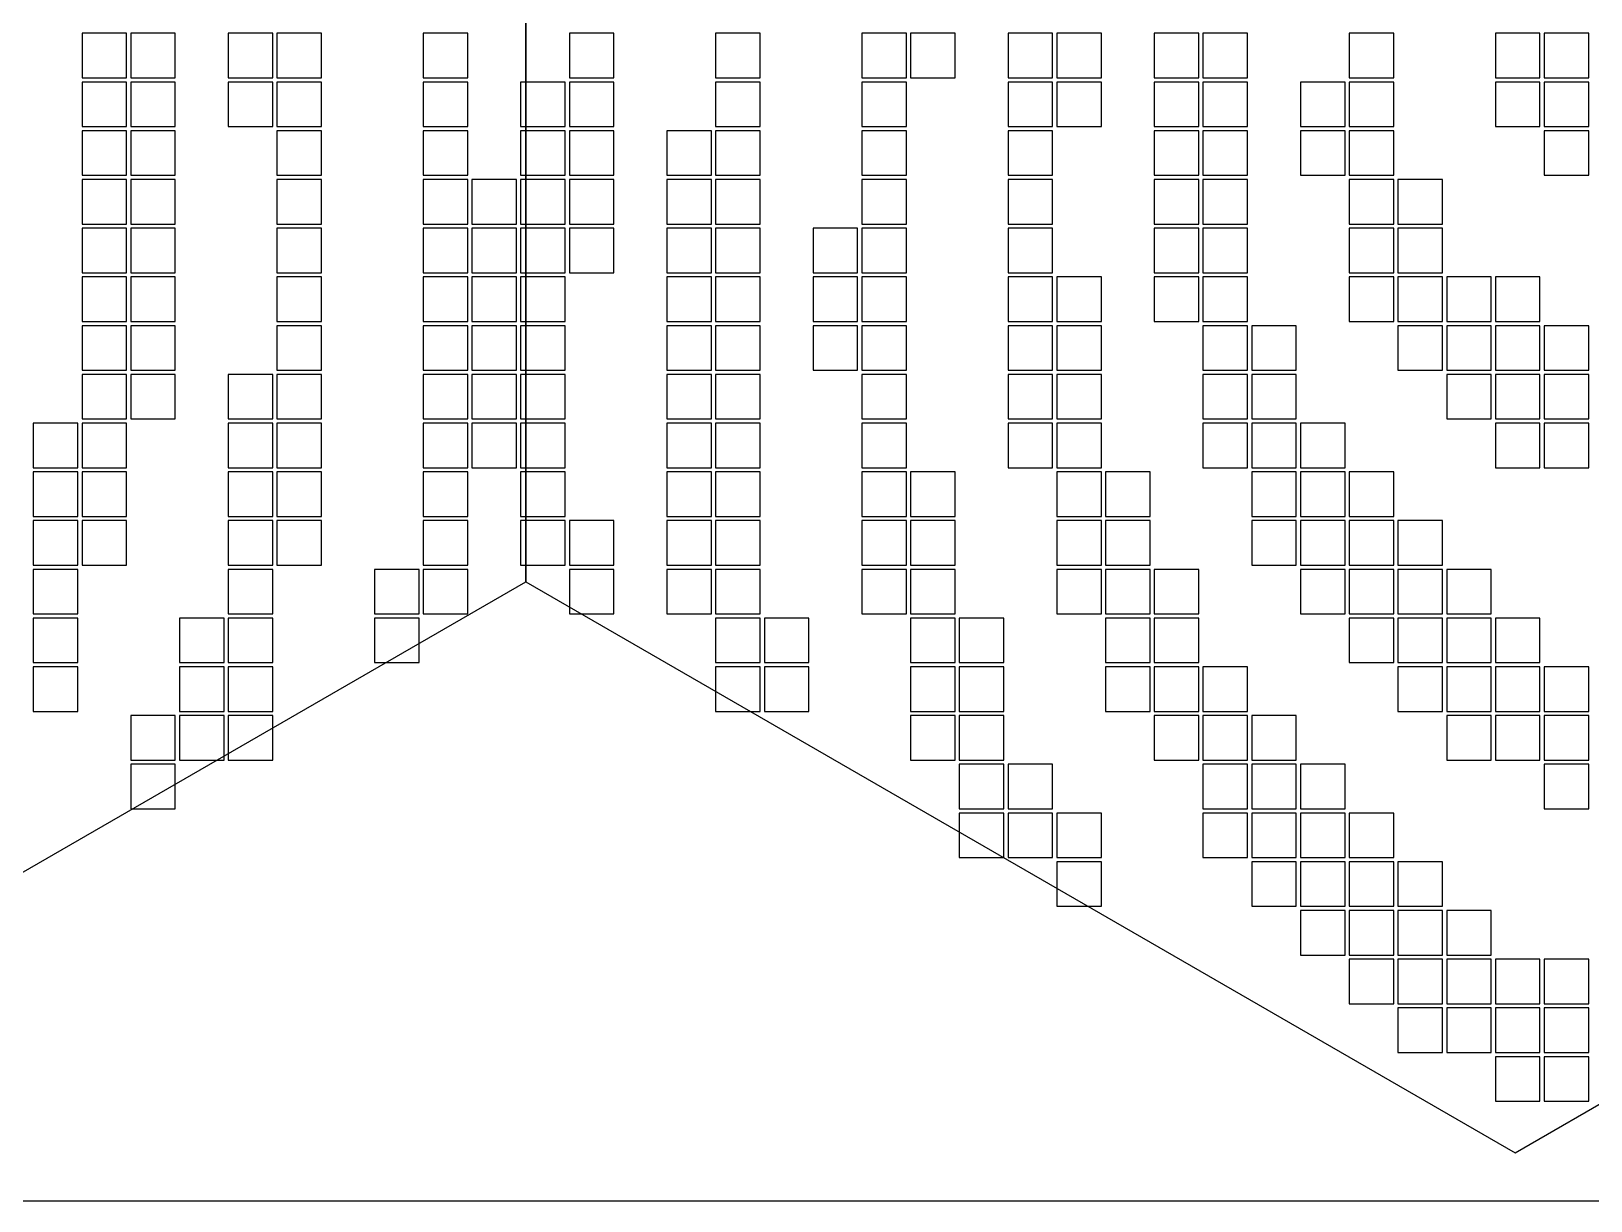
# Model space of a CAD drawing. Extents: x -326 to 326, y -269 to 269.
# Drawn here: x 0 to 204.8, y -268.8 to -115.2 of the extents above; entities that cross this region are included whole.
import ezdxf

# ---------------------------------------------------------------- set-up
doc = ezdxf.new("R2010")
doc.units = 0

msp = doc.modelspace()

# ---------------------------------------------------------------- linework, layer by layer
at = {"layer": 'BOARD'}
msp.add_line((-326.4, -268.8), (326.4, -268.8), dxfattribs=at)
at = {"layer": 'PATCHES'}
for p, q in [((12.525, -115.475), (6.675, -115.475)), ((6.675, -115.475), (6.675, -121.325)), ((12.525, -121.325), (12.525, -115.475)), ((18.925, -115.475), (13.075, -115.475)), ((13.075, -115.475), (13.075, -121.325)), ((18.925, -121.325), (18.925, -115.475)), ((31.725, -115.475), (25.875, -115.475)), ((25.875, -115.475), (25.875, -121.325)), ((31.725, -121.325), (31.725, -115.475)), ((38.125, -115.475), (32.275, -115.475)), ((32.275, -115.475), (32.275, -121.325)), ((38.125, -121.325), (38.125, -115.475)), ((57.325, -115.475), (51.475, -115.475)), ((51.475, -115.475), (51.475, -121.325)), ((57.325, -121.325), (57.325, -115.475)), ((76.525, -115.475), (70.675, -115.475)), ((70.675, -115.475), (70.675, -121.325)), ((76.525, -121.325), (76.525, -115.475)), ((95.725, -115.475), (89.875, -115.475)), ((89.875, -115.475), (89.875, -121.325)), ((95.725, -121.325), (95.725, -115.475)), ((114.925, -115.475), (109.075, -115.475)), ((109.075, -115.475), (109.075, -121.325)), ((114.925, -121.325), (114.925, -115.475)), ((121.325, -115.475), (115.475, -115.475)), ((115.475, -115.475), (115.475, -121.325)), ((121.325, -121.325), (121.325, -115.475)), ((134.125, -115.475), (128.275, -115.475)), ((128.275, -115.475), (128.275, -121.325)), ((134.125, -121.325), (134.125, -115.475)), ((140.525, -115.475), (134.675, -115.475)), ((134.675, -115.475), (134.675, -121.325)), ((140.525, -121.325), (140.525, -115.475)), ((153.325, -115.475), (147.475, -115.475)), ((147.475, -115.475), (147.475, -121.325)), ((153.325, -121.325), (153.325, -115.475)), ((159.725, -115.475), (153.875, -115.475)), ((153.875, -115.475), (153.875, -121.325)), ((159.725, -121.325), (159.725, -115.475)), ((178.925, -115.475), (173.075, -115.475)), ((173.075, -115.475), (173.075, -121.325)), ((178.925, -121.325), (178.925, -115.475)), ((198.125, -115.475), (192.275, -115.475)), ((192.275, -115.475), (192.275, -121.325)), ((198.125, -121.325), (198.125, -115.475)), ((204.525, -115.475), (198.675, -115.475)), ((198.675, -115.475), (198.675, -121.325)), ((204.525, -121.325), (204.525, -115.475)), ((6.675, -121.325), (12.525, -121.325)), ((12.525, -121.875), (6.675, -121.875)), ((6.675, -121.875), (6.675, -127.725)), ((12.525, -127.725), (12.525, -121.875)), ((13.075, -121.325), (18.925, -121.325)), ((18.925, -121.875), (13.075, -121.875)), ((13.075, -121.875), (13.075, -127.725)), ((18.925, -127.725), (18.925, -121.875)), ((25.875, -121.325), (31.725, -121.325)), ((31.725, -121.875), (25.875, -121.875)), ((25.875, -121.875), (25.875, -127.725)), ((31.725, -127.725), (31.725, -121.875)), ((32.275, -121.325), (38.125, -121.325)), ((38.125, -121.875), (32.275, -121.875)), ((32.275, -121.875), (32.275, -127.725)), ((38.125, -127.725), (38.125, -121.875)), ((51.475, -121.325), (57.325, -121.325)), ((57.325, -121.875), (51.475, -121.875)), ((51.475, -121.875), (51.475, -127.725)), ((57.325, -127.725), (57.325, -121.875)), ((70.125, -121.875), (64.275, -121.875)), ((64.275, -121.875), (64.275, -127.725)), ((70.125, -127.725), (70.125, -121.875)), ((70.675, -121.325), (76.525, -121.325)), ((76.525, -121.875), (70.675, -121.875)), ((70.675, -121.875), (70.675, -127.725)), ((76.525, -127.725), (76.525, -121.875)), ((89.875, -121.325), (95.725, -121.325)), ((95.725, -121.875), (89.875, -121.875)), ((89.875, -121.875), (89.875, -127.725)), ((95.725, -127.725), (95.725, -121.875)), ((109.075, -121.325), (114.925, -121.325)), ((114.925, -121.875), (109.075, -121.875)), ((109.075, -121.875), (109.075, -127.725)), ((114.925, -127.725), (114.925, -121.875)), ((115.475, -121.325), (121.325, -121.325)), ((128.275, -121.325), (134.125, -121.325)), ((134.125, -121.875), (128.275, -121.875)), ((128.275, -121.875), (128.275, -127.725)), ((134.125, -127.725), (134.125, -121.875)), ((134.675, -121.325), (140.525, -121.325)), ((140.525, -121.875), (134.675, -121.875)), ((134.675, -121.875), (134.675, -127.725)), ((140.525, -127.725), (140.525, -121.875)), ((147.475, -121.325), (153.325, -121.325)), ((153.325, -121.875), (147.475, -121.875)), ((147.475, -121.875), (147.475, -127.725)), ((153.325, -127.725), (153.325, -121.875)), ((153.875, -121.325), (159.725, -121.325)), ((159.725, -121.875), (153.875, -121.875)), ((153.875, -121.875), (153.875, -127.725)), ((159.725, -127.725), (159.725, -121.875)), ((172.525, -121.875), (166.675, -121.875)), ((166.675, -121.875), (166.675, -127.725)), ((172.525, -127.725), (172.525, -121.875)), ((173.075, -121.325), (178.925, -121.325)), ((178.925, -121.875), (173.075, -121.875)), ((173.075, -121.875), (173.075, -127.725)), ((178.925, -127.725), (178.925, -121.875)), ((192.275, -121.325), (198.125, -121.325)), ((198.125, -121.875), (192.275, -121.875)), ((192.275, -121.875), (192.275, -127.725)), ((198.125, -127.725), (198.125, -121.875)), ((198.675, -121.325), (204.525, -121.325)), ((204.525, -121.875), (198.675, -121.875)), ((198.675, -121.875), (198.675, -127.725)), ((204.525, -127.725), (204.525, -121.875)), ((6.675, -127.725), (12.525, -127.725)), ((12.525, -128.275), (6.675, -128.275)), ((6.675, -128.275), (6.675, -134.125)), ((12.525, -134.125), (12.525, -128.275)), ((13.075, -127.725), (18.925, -127.725)), ((18.925, -128.275), (13.075, -128.275)), ((13.075, -128.275), (13.075, -134.125)), ((18.925, -134.125), (18.925, -128.275)), ((25.875, -127.725), (31.725, -127.725)), ((32.275, -127.725), (38.125, -127.725)), ((38.125, -128.275), (32.275, -128.275)), ((32.275, -128.275), (32.275, -134.125)), ((38.125, -134.125), (38.125, -128.275)), ((51.475, -127.725), (57.325, -127.725)), ((57.325, -128.275), (51.475, -128.275)), ((51.475, -128.275), (51.475, -134.125)), ((57.325, -134.125), (57.325, -128.275)), ((64.275, -127.725), (70.125, -127.725)), ((70.125, -128.275), (64.275, -128.275)), ((64.275, -128.275), (64.275, -134.125)), ((70.125, -134.125), (70.125, -128.275)), ((70.675, -127.725), (76.525, -127.725)), ((76.525, -128.275), (70.675, -128.275)), ((70.675, -128.275), (70.675, -134.125)), ((76.525, -134.125), (76.525, -128.275)), ((89.325, -128.275), (83.475, -128.275)), ((83.475, -128.275), (83.475, -134.125)), ((89.325, -134.125), (89.325, -128.275)), ((89.875, -127.725), (95.725, -127.725)), ((95.725, -128.275), (89.875, -128.275)), ((89.875, -128.275), (89.875, -134.125)), ((95.725, -134.125), (95.725, -128.275)), ((109.075, -127.725), (114.925, -127.725)), ((114.925, -128.275), (109.075, -128.275)), ((109.075, -128.275), (109.075, -134.125)), ((114.925, -134.125), (114.925, -128.275)), ((128.275, -127.725), (134.125, -127.725)), ((134.125, -128.275), (128.275, -128.275)), ((128.275, -128.275), (128.275, -134.125)), ((134.125, -134.125), (134.125, -128.275)), ((134.675, -127.725), (140.525, -127.725)), ((147.475, -127.725), (153.325, -127.725)), ((153.325, -128.275), (147.475, -128.275)), ((147.475, -128.275), (147.475, -134.125)), ((153.325, -134.125), (153.325, -128.275)), ((153.875, -127.725), (159.725, -127.725)), ((159.725, -128.275), (153.875, -128.275)), ((153.875, -128.275), (153.875, -134.125)), ((159.725, -134.125), (159.725, -128.275)), ((166.675, -127.725), (172.525, -127.725)), ((172.525, -128.275), (166.675, -128.275)), ((166.675, -128.275), (166.675, -134.125)), ((172.525, -134.125), (172.525, -128.275)), ((173.075, -127.725), (178.925, -127.725)), ((178.925, -128.275), (173.075, -128.275)), ((173.075, -128.275), (173.075, -134.125)), ((178.925, -134.125), (178.925, -128.275)), ((192.275, -127.725), (198.125, -127.725)), ((198.675, -127.725), (204.525, -127.725)), ((204.525, -128.275), (198.675, -128.275)), ((198.675, -128.275), (198.675, -134.125)), ((204.525, -134.125), (204.525, -128.275)), ((6.675, -134.125), (12.525, -134.125)), ((12.525, -134.675), (6.675, -134.675)), ((6.675, -134.675), (6.675, -140.525)), ((12.525, -140.525), (12.525, -134.675)), ((13.075, -134.125), (18.925, -134.125)), ((18.925, -134.675), (13.075, -134.675)), ((13.075, -134.675), (13.075, -140.525)), ((18.925, -140.525), (18.925, -134.675)), ((32.275, -134.125), (38.125, -134.125)), ((38.125, -134.675), (32.275, -134.675)), ((32.275, -134.675), (32.275, -140.525)), ((38.125, -140.525), (38.125, -134.675)), ((51.475, -134.125), (57.325, -134.125)), ((57.325, -134.675), (51.475, -134.675)), ((51.475, -134.675), (51.475, -140.525)), ((57.325, -140.525), (57.325, -134.675)), ((63.725, -134.675), (57.875, -134.675)), ((57.875, -134.675), (57.875, -140.525)), ((63.725, -140.525), (63.725, -134.675)), ((64.275, -134.125), (70.125, -134.125)), ((70.125, -134.675), (64.275, -134.675)), ((64.275, -134.675), (64.275, -140.525)), ((70.125, -140.525), (70.125, -134.675)), ((70.675, -134.125), (76.525, -134.125)), ((76.525, -134.675), (70.675, -134.675)), ((70.675, -134.675), (70.675, -140.525)), ((76.525, -140.525), (76.525, -134.675)), ((83.475, -134.125), (89.325, -134.125)), ((89.325, -134.675), (83.475, -134.675)), ((83.475, -134.675), (83.475, -140.525)), ((89.325, -140.525), (89.325, -134.675)), ((89.875, -134.125), (95.725, -134.125)), ((95.725, -134.675), (89.875, -134.675)), ((89.875, -134.675), (89.875, -140.525)), ((95.725, -140.525), (95.725, -134.675)), ((109.075, -134.125), (114.925, -134.125)), ((114.925, -134.675), (109.075, -134.675)), ((109.075, -134.675), (109.075, -140.525)), ((114.925, -140.525), (114.925, -134.675)), ((128.275, -134.125), (134.125, -134.125)), ((134.125, -134.675), (128.275, -134.675)), ((128.275, -134.675), (128.275, -140.525)), ((134.125, -140.525), (134.125, -134.675)), ((147.475, -134.125), (153.325, -134.125)), ((153.325, -134.675), (147.475, -134.675)), ((147.475, -134.675), (147.475, -140.525)), ((153.325, -140.525), (153.325, -134.675)), ((153.875, -134.125), (159.725, -134.125)), ((159.725, -134.675), (153.875, -134.675)), ((153.875, -134.675), (153.875, -140.525)), ((159.725, -140.525), (159.725, -134.675)), ((166.675, -134.125), (172.525, -134.125)), ((173.075, -134.125), (178.925, -134.125)), ((178.925, -134.675), (173.075, -134.675)), ((173.075, -134.675), (173.075, -140.525)), ((178.925, -140.525), (178.925, -134.675)), ((185.325, -134.675), (179.475, -134.675)), ((179.475, -134.675), (179.475, -140.525)), ((185.325, -140.525), (185.325, -134.675)), ((198.675, -134.125), (204.525, -134.125)), ((6.675, -140.525), (12.525, -140.525)), ((12.525, -141.075), (6.675, -141.075)), ((6.675, -141.075), (6.675, -146.925)), ((12.525, -146.925), (12.525, -141.075)), ((13.075, -140.525), (18.925, -140.525)), ((18.925, -141.075), (13.075, -141.075)), ((13.075, -141.075), (13.075, -146.925)), ((18.925, -146.925), (18.925, -141.075)), ((32.275, -140.525), (38.125, -140.525)), ((38.125, -141.075), (32.275, -141.075)), ((32.275, -141.075), (32.275, -146.925)), ((38.125, -146.925), (38.125, -141.075)), ((51.475, -140.525), (57.325, -140.525)), ((57.325, -141.075), (51.475, -141.075)), ((51.475, -141.075), (51.475, -146.925)), ((57.325, -146.925), (57.325, -141.075)), ((57.875, -140.525), (63.725, -140.525)), ((63.725, -141.075), (57.875, -141.075)), ((57.875, -141.075), (57.875, -146.925)), ((63.725, -146.925), (63.725, -141.075)), ((64.275, -140.525), (70.125, -140.525)), ((70.125, -141.075), (64.275, -141.075)), ((64.275, -141.075), (64.275, -146.925)), ((70.125, -146.925), (70.125, -141.075)), ((70.675, -140.525), (76.525, -140.525)), ((76.525, -141.075), (70.675, -141.075)), ((70.675, -141.075), (70.675, -146.925)), ((76.525, -146.925), (76.525, -141.075)), ((83.475, -140.525), (89.325, -140.525)), ((89.325, -141.075), (83.475, -141.075)), ((83.475, -141.075), (83.475, -146.925)), ((89.325, -146.925), (89.325, -141.075)), ((89.875, -140.525), (95.725, -140.525)), ((95.725, -141.075), (89.875, -141.075)), ((89.875, -141.075), (89.875, -146.925)), ((95.725, -146.925), (95.725, -141.075)), ((108.525, -141.075), (102.675, -141.075)), ((102.675, -141.075), (102.675, -146.925)), ((108.525, -146.925), (108.525, -141.075)), ((109.075, -140.525), (114.925, -140.525)), ((114.925, -141.075), (109.075, -141.075)), ((109.075, -141.075), (109.075, -146.925)), ((114.925, -146.925), (114.925, -141.075)), ((128.275, -140.525), (134.125, -140.525)), ((134.125, -141.075), (128.275, -141.075)), ((128.275, -141.075), (128.275, -146.925)), ((134.125, -146.925), (134.125, -141.075)), ((147.475, -140.525), (153.325, -140.525)), ((153.325, -141.075), (147.475, -141.075)), ((147.475, -141.075), (147.475, -146.925)), ((153.325, -146.925), (153.325, -141.075)), ((153.875, -140.525), (159.725, -140.525)), ((159.725, -141.075), (153.875, -141.075)), ((153.875, -141.075), (153.875, -146.925)), ((159.725, -146.925), (159.725, -141.075)), ((173.075, -140.525), (178.925, -140.525)), ((178.925, -141.075), (173.075, -141.075)), ((173.075, -141.075), (173.075, -146.925)), ((178.925, -146.925), (178.925, -141.075)), ((179.475, -140.525), (185.325, -140.525)), ((185.325, -141.075), (179.475, -141.075)), ((179.475, -141.075), (179.475, -146.925)), ((185.325, -146.925), (185.325, -141.075)), ((6.675, -146.925), (12.525, -146.925)), ((13.075, -146.925), (18.925, -146.925)), ((32.275, -146.925), (38.125, -146.925)), ((51.475, -146.925), (57.325, -146.925)), ((57.875, -146.925), (63.725, -146.925)), ((64.275, -146.925), (70.125, -146.925)), ((70.675, -146.925), (76.525, -146.925)), ((83.475, -146.925), (89.325, -146.925)), ((89.875, -146.925), (95.725, -146.925)), ((102.675, -146.925), (108.525, -146.925)), ((109.075, -146.925), (114.925, -146.925)), ((128.275, -146.925), (134.125, -146.925)), ((147.475, -146.925), (153.325, -146.925)), ((153.875, -146.925), (159.725, -146.925)), ((173.075, -146.925), (178.925, -146.925)), ((179.475, -146.925), (185.325, -146.925)), ((12.525, -147.475), (6.675, -147.475)), ((6.675, -147.475), (6.675, -153.325)), ((12.525, -153.325), (12.525, -147.475)), ((18.925, -147.475), (13.075, -147.475)), ((13.075, -147.475), (13.075, -153.325)), ((18.925, -153.325), (18.925, -147.475)), ((38.125, -147.475), (32.275, -147.475)), ((32.275, -147.475), (32.275, -153.325)), ((38.125, -153.325), (38.125, -147.475)), ((57.325, -147.475), (51.475, -147.475)), ((51.475, -147.475), (51.475, -153.325)), ((57.325, -153.325), (57.325, -147.475)), ((63.725, -147.475), (57.875, -147.475)), ((57.875, -147.475), (57.875, -153.325)), ((63.725, -153.325), (63.725, -147.475)), ((70.125, -147.475), (64.275, -147.475)), ((64.275, -147.475), (64.275, -153.325)), ((70.125, -153.325), (70.125, -147.475)), ((89.325, -147.475), (83.475, -147.475)), ((83.475, -147.475), (83.475, -153.325)), ((89.325, -153.325), (89.325, -147.475)), ((95.725, -147.475), (89.875, -147.475)), ((89.875, -147.475), (89.875, -153.325)), ((95.725, -153.325), (95.725, -147.475)), ((108.525, -147.475), (102.675, -147.475)), ((102.675, -147.475), (102.675, -153.325)), ((108.525, -153.325), (108.525, -147.475)), ((114.925, -147.475), (109.075, -147.475)), ((109.075, -147.475), (109.075, -153.325)), ((114.925, -153.325), (114.925, -147.475)), ((134.125, -147.475), (128.275, -147.475)), ((128.275, -147.475), (128.275, -153.325)), ((134.125, -153.325), (134.125, -147.475)), ((140.525, -147.475), (134.675, -147.475)), ((134.675, -147.475), (134.675, -153.325)), ((140.525, -153.325), (140.525, -147.475)), ((153.325, -147.475), (147.475, -147.475)), ((147.475, -147.475), (147.475, -153.325)), ((153.325, -153.325), (153.325, -147.475)), ((159.725, -147.475), (153.875, -147.475)), ((153.875, -147.475), (153.875, -153.325)), ((159.725, -153.325), (159.725, -147.475)), ((178.925, -147.475), (173.075, -147.475)), ((173.075, -147.475), (173.075, -153.325)), ((178.925, -153.325), (178.925, -147.475)), ((185.325, -147.475), (179.475, -147.475)), ((179.475, -147.475), (179.475, -153.325)), ((185.325, -153.325), (185.325, -147.475)), ((191.725, -147.475), (185.875, -147.475)), ((185.875, -147.475), (185.875, -153.325)), ((191.725, -153.325), (191.725, -147.475)), ((198.125, -147.475), (192.275, -147.475)), ((192.275, -147.475), (192.275, -153.325)), ((198.125, -153.325), (198.125, -147.475)), ((6.675, -153.325), (12.525, -153.325)), ((13.075, -153.325), (18.925, -153.325)), ((32.275, -153.325), (38.125, -153.325)), ((51.475, -153.325), (57.325, -153.325)), ((57.875, -153.325), (63.725, -153.325)), ((64.275, -153.325), (70.125, -153.325)), ((83.475, -153.325), (89.325, -153.325)), ((89.875, -153.325), (95.725, -153.325)), ((102.675, -153.325), (108.525, -153.325)), ((109.075, -153.325), (114.925, -153.325)), ((128.275, -153.325), (134.125, -153.325)), ((134.675, -153.325), (140.525, -153.325)), ((147.475, -153.325), (153.325, -153.325)), ((153.875, -153.325), (159.725, -153.325)), ((173.075, -153.325), (178.925, -153.325)), ((179.475, -153.325), (185.325, -153.325)), ((185.875, -153.325), (191.725, -153.325)), ((192.275, -153.325), (198.125, -153.325)), ((12.525, -153.875), (6.675, -153.875)), ((6.675, -153.875), (6.675, -159.725)), ((12.525, -159.725), (12.525, -153.875)), ((18.925, -153.875), (13.075, -153.875)), ((13.075, -153.875), (13.075, -159.725)), ((18.925, -159.725), (18.925, -153.875)), ((38.125, -153.875), (32.275, -153.875)), ((32.275, -153.875), (32.275, -159.725)), ((38.125, -159.725), (38.125, -153.875)), ((57.325, -153.875), (51.475, -153.875)), ((51.475, -153.875), (51.475, -159.725)), ((57.325, -159.725), (57.325, -153.875)), ((63.725, -153.875), (57.875, -153.875)), ((57.875, -153.875), (57.875, -159.725)), ((63.725, -159.725), (63.725, -153.875)), ((70.125, -153.875), (64.275, -153.875)), ((64.275, -153.875), (64.275, -159.725)), ((70.125, -159.725), (70.125, -153.875)), ((89.325, -153.875), (83.475, -153.875)), ((83.475, -153.875), (83.475, -159.725)), ((89.325, -159.725), (89.325, -153.875)), ((95.725, -153.875), (89.875, -153.875)), ((89.875, -153.875), (89.875, -159.725)), ((95.725, -159.725), (95.725, -153.875)), ((108.525, -153.875), (102.675, -153.875)), ((102.675, -153.875), (102.675, -159.725)), ((108.525, -159.725), (108.525, -153.875)), ((114.925, -153.875), (109.075, -153.875)), ((109.075, -153.875), (109.075, -159.725)), ((114.925, -159.725), (114.925, -153.875)), ((134.125, -153.875), (128.275, -153.875)), ((128.275, -153.875), (128.275, -159.725)), ((134.125, -159.725), (134.125, -153.875)), ((140.525, -153.875), (134.675, -153.875)), ((134.675, -153.875), (134.675, -159.725)), ((140.525, -159.725), (140.525, -153.875)), ((159.725, -153.875), (153.875, -153.875)), ((153.875, -153.875), (153.875, -159.725)), ((159.725, -159.725), (159.725, -153.875)), ((166.125, -153.875), (160.275, -153.875)), ((160.275, -153.875), (160.275, -159.725)), ((166.125, -159.725), (166.125, -153.875)), ((185.325, -153.875), (179.475, -153.875)), ((179.475, -153.875), (179.475, -159.725)), ((185.325, -159.725), (185.325, -153.875)), ((191.725, -153.875), (185.875, -153.875)), ((185.875, -153.875), (185.875, -159.725)), ((191.725, -159.725), (191.725, -153.875)), ((198.125, -153.875), (192.275, -153.875)), ((192.275, -153.875), (192.275, -159.725)), ((198.125, -159.725), (198.125, -153.875)), ((204.525, -153.875), (198.675, -153.875)), ((198.675, -153.875), (198.675, -159.725)), ((204.525, -159.725), (204.525, -153.875)), ((6.675, -159.725), (12.525, -159.725)), ((13.075, -159.725), (18.925, -159.725)), ((32.275, -159.725), (38.125, -159.725)), ((51.475, -159.725), (57.325, -159.725)), ((57.875, -159.725), (63.725, -159.725)), ((64.275, -159.725), (70.125, -159.725)), ((83.475, -159.725), (89.325, -159.725)), ((89.875, -159.725), (95.725, -159.725)), ((102.675, -159.725), (108.525, -159.725)), ((109.075, -159.725), (114.925, -159.725)), ((128.275, -159.725), (134.125, -159.725)), ((134.675, -159.725), (140.525, -159.725)), ((153.875, -159.725), (159.725, -159.725)), ((160.275, -159.725), (166.125, -159.725)), ((179.475, -159.725), (185.325, -159.725)), ((185.875, -159.725), (191.725, -159.725)), ((192.275, -159.725), (198.125, -159.725)), ((198.675, -159.725), (204.525, -159.725)), ((12.525, -160.275), (6.675, -160.275)), ((6.675, -160.275), (6.675, -166.125)), ((12.525, -166.125), (12.525, -160.275)), ((18.925, -160.275), (13.075, -160.275)), ((13.075, -160.275), (13.075, -166.125)), ((18.925, -166.125), (18.925, -160.275)), ((31.725, -160.275), (25.875, -160.275)), ((25.875, -160.275), (25.875, -166.125)), ((31.725, -166.125), (31.725, -160.275)), ((38.125, -160.275), (32.275, -160.275)), ((32.275, -160.275), (32.275, -166.125)), ((38.125, -166.125), (38.125, -160.275)), ((57.325, -160.275), (51.475, -160.275)), ((51.475, -160.275), (51.475, -166.125)), ((57.325, -166.125), (57.325, -160.275)), ((63.725, -160.275), (57.875, -160.275)), ((57.875, -160.275), (57.875, -166.125)), ((63.725, -166.125), (63.725, -160.275)), ((70.125, -160.275), (64.275, -160.275)), ((64.275, -160.275), (64.275, -166.125)), ((70.125, -166.125), (70.125, -160.275)), ((89.325, -160.275), (83.475, -160.275)), ((83.475, -160.275), (83.475, -166.125)), ((89.325, -166.125), (89.325, -160.275)), ((95.725, -160.275), (89.875, -160.275)), ((89.875, -160.275), (89.875, -166.125)), ((95.725, -166.125), (95.725, -160.275)), ((114.925, -160.275), (109.075, -160.275)), ((109.075, -160.275), (109.075, -166.125)), ((114.925, -166.125), (114.925, -160.275)), ((134.125, -160.275), (128.275, -160.275)), ((128.275, -160.275), (128.275, -166.125)), ((134.125, -166.125), (134.125, -160.275)), ((140.525, -160.275), (134.675, -160.275)), ((134.675, -160.275), (134.675, -166.125)), ((140.525, -166.125), (140.525, -160.275)), ((159.725, -160.275), (153.875, -160.275)), ((153.875, -160.275), (153.875, -166.125)), ((159.725, -166.125), (159.725, -160.275)), ((166.125, -160.275), (160.275, -160.275)), ((160.275, -160.275), (160.275, -166.125)), ((166.125, -166.125), (166.125, -160.275)), ((191.725, -160.275), (185.875, -160.275)), ((185.875, -160.275), (185.875, -166.125)), ((191.725, -166.125), (191.725, -160.275)), ((198.125, -160.275), (192.275, -160.275)), ((192.275, -160.275), (192.275, -166.125)), ((198.125, -166.125), (198.125, -160.275)), ((204.525, -160.275), (198.675, -160.275)), ((198.675, -160.275), (198.675, -166.125)), ((204.525, -166.125), (204.525, -160.275)), ((6.125, -166.675), (0.275, -166.675)), ((0.275, -166.675), (0.275, -172.525)), ((6.125, -172.525), (6.125, -166.675)), ((6.675, -166.125), (12.525, -166.125)), ((12.525, -166.675), (6.675, -166.675)), ((6.675, -166.675), (6.675, -172.525)), ((12.525, -172.525), (12.525, -166.675)), ((13.075, -166.125), (18.925, -166.125)), ((25.875, -166.125), (31.725, -166.125)), ((31.725, -166.675), (25.875, -166.675)), ((25.875, -166.675), (25.875, -172.525)), ((31.725, -172.525), (31.725, -166.675)), ((32.275, -166.125), (38.125, -166.125)), ((38.125, -166.675), (32.275, -166.675)), ((32.275, -166.675), (32.275, -172.525)), ((38.125, -172.525), (38.125, -166.675)), ((51.475, -166.125), (57.325, -166.125)), ((57.325, -166.675), (51.475, -166.675)), ((51.475, -166.675), (51.475, -172.525)), ((57.325, -172.525), (57.325, -166.675)), ((57.875, -166.125), (63.725, -166.125)), ((63.725, -166.675), (57.875, -166.675)), ((57.875, -166.675), (57.875, -172.525)), ((63.725, -172.525), (63.725, -166.675)), ((64.275, -166.125), (70.125, -166.125)), ((70.125, -166.675), (64.275, -166.675)), ((64.275, -166.675), (64.275, -172.525)), ((70.125, -172.525), (70.125, -166.675)), ((83.475, -166.125), (89.325, -166.125)), ((89.325, -166.675), (83.475, -166.675)), ((83.475, -166.675), (83.475, -172.525)), ((89.325, -172.525), (89.325, -166.675)), ((89.875, -166.125), (95.725, -166.125)), ((95.725, -166.675), (89.875, -166.675)), ((89.875, -166.675), (89.875, -172.525)), ((95.725, -172.525), (95.725, -166.675)), ((109.075, -166.125), (114.925, -166.125)), ((114.925, -166.675), (109.075, -166.675)), ((109.075, -166.675), (109.075, -172.525)), ((114.925, -172.525), (114.925, -166.675)), ((128.275, -166.125), (134.125, -166.125)), ((134.125, -166.675), (128.275, -166.675)), ((128.275, -166.675), (128.275, -172.525)), ((134.125, -172.525), (134.125, -166.675)), ((134.675, -166.125), (140.525, -166.125)), ((140.525, -166.675), (134.675, -166.675)), ((134.675, -166.675), (134.675, -172.525)), ((140.525, -172.525), (140.525, -166.675)), ((153.875, -166.125), (159.725, -166.125)), ((159.725, -166.675), (153.875, -166.675)), ((153.875, -166.675), (153.875, -172.525)), ((159.725, -172.525), (159.725, -166.675)), ((160.275, -166.125), (166.125, -166.125)), ((166.125, -166.675), (160.275, -166.675)), ((160.275, -166.675), (160.275, -172.525)), ((166.125, -172.525), (166.125, -166.675)), ((172.525, -166.675), (166.675, -166.675)), ((166.675, -166.675), (166.675, -172.525)), ((172.525, -172.525), (172.525, -166.675)), ((185.875, -166.125), (191.725, -166.125)), ((192.275, -166.125), (198.125, -166.125)), ((198.125, -166.675), (192.275, -166.675)), ((192.275, -166.675), (192.275, -172.525)), ((198.125, -172.525), (198.125, -166.675)), ((198.675, -166.125), (204.525, -166.125)), ((204.525, -166.675), (198.675, -166.675)), ((198.675, -166.675), (198.675, -172.525)), ((204.525, -172.525), (204.525, -166.675)), ((0.275, -172.525), (6.125, -172.525)), ((6.125, -173.075), (0.275, -173.075)), ((0.275, -173.075), (0.275, -178.925)), ((6.125, -178.925), (6.125, -173.075)), ((6.675, -172.525), (12.525, -172.525)), ((12.525, -173.075), (6.675, -173.075)), ((6.675, -173.075), (6.675, -178.925)), ((12.525, -178.925), (12.525, -173.075)), ((25.875, -172.525), (31.725, -172.525)), ((31.725, -173.075), (25.875, -173.075)), ((25.875, -173.075), (25.875, -178.925)), ((31.725, -178.925), (31.725, -173.075)), ((32.275, -172.525), (38.125, -172.525)), ((38.125, -173.075), (32.275, -173.075)), ((32.275, -173.075), (32.275, -178.925)), ((38.125, -178.925), (38.125, -173.075)), ((51.475, -172.525), (57.325, -172.525)), ((57.325, -173.075), (51.475, -173.075)), ((51.475, -173.075), (51.475, -178.925)), ((57.325, -178.925), (57.325, -173.075)), ((57.875, -172.525), (63.725, -172.525)), ((64.275, -172.525), (70.125, -172.525)), ((70.125, -173.075), (64.275, -173.075)), ((64.275, -173.075), (64.275, -178.925)), ((70.125, -178.925), (70.125, -173.075)), ((83.475, -172.525), (89.325, -172.525)), ((89.325, -173.075), (83.475, -173.075)), ((83.475, -173.075), (83.475, -178.925)), ((89.325, -178.925), (89.325, -173.075)), ((89.875, -172.525), (95.725, -172.525)), ((95.725, -173.075), (89.875, -173.075)), ((89.875, -173.075), (89.875, -178.925)), ((95.725, -178.925), (95.725, -173.075)), ((109.075, -172.525), (114.925, -172.525)), ((114.925, -173.075), (109.075, -173.075)), ((109.075, -173.075), (109.075, -178.925)), ((114.925, -178.925), (114.925, -173.075)), ((121.325, -173.075), (115.475, -173.075)), ((115.475, -173.075), (115.475, -178.925)), ((121.325, -178.925), (121.325, -173.075)), ((128.275, -172.525), (134.125, -172.525)), ((134.675, -172.525), (140.525, -172.525)), ((140.525, -173.075), (134.675, -173.075)), ((134.675, -173.075), (134.675, -178.925)), ((140.525, -178.925), (140.525, -173.075)), ((146.925, -173.075), (141.075, -173.075)), ((141.075, -173.075), (141.075, -178.925)), ((146.925, -178.925), (146.925, -173.075)), ((153.875, -172.525), (159.725, -172.525)), ((160.275, -172.525), (166.125, -172.525)), ((166.125, -173.075), (160.275, -173.075)), ((160.275, -173.075), (160.275, -178.925)), ((166.125, -178.925), (166.125, -173.075)), ((166.675, -172.525), (172.525, -172.525)), ((172.525, -173.075), (166.675, -173.075)), ((166.675, -173.075), (166.675, -178.925)), ((172.525, -178.925), (172.525, -173.075)), ((178.925, -173.075), (173.075, -173.075)), ((173.075, -173.075), (173.075, -178.925)), ((178.925, -178.925), (178.925, -173.075)), ((192.275, -172.525), (198.125, -172.525)), ((198.675, -172.525), (204.525, -172.525)), ((0.275, -178.925), (6.125, -178.925)), ((6.125, -179.475), (0.275, -179.475)), ((0.275, -179.475), (0.275, -185.325)), ((6.125, -185.325), (6.125, -179.475)), ((6.675, -178.925), (12.525, -178.925)), ((12.525, -179.475), (6.675, -179.475)), ((6.675, -179.475), (6.675, -185.325)), ((12.525, -185.325), (12.525, -179.475)), ((25.875, -178.925), (31.725, -178.925)), ((31.725, -179.475), (25.875, -179.475)), ((25.875, -179.475), (25.875, -185.325)), ((31.725, -185.325), (31.725, -179.475)), ((32.275, -178.925), (38.125, -178.925)), ((38.125, -179.475), (32.275, -179.475)), ((32.275, -179.475), (32.275, -185.325)), ((38.125, -185.325), (38.125, -179.475)), ((51.475, -178.925), (57.325, -178.925)), ((57.325, -179.475), (51.475, -179.475)), ((51.475, -179.475), (51.475, -185.325)), ((57.325, -185.325), (57.325, -179.475)), ((64.275, -178.925), (70.125, -178.925)), ((70.125, -179.475), (64.275, -179.475)), ((64.275, -179.475), (64.275, -185.325)), ((70.125, -185.325), (70.125, -179.475)), ((76.525, -179.475), (70.675, -179.475)), ((70.675, -179.475), (70.675, -185.325)), ((76.525, -185.325), (76.525, -179.475)), ((83.475, -178.925), (89.325, -178.925)), ((89.325, -179.475), (83.475, -179.475)), ((83.475, -179.475), (83.475, -185.325)), ((89.325, -185.325), (89.325, -179.475)), ((89.875, -178.925), (95.725, -178.925)), ((95.725, -179.475), (89.875, -179.475)), ((89.875, -179.475), (89.875, -185.325)), ((95.725, -185.325), (95.725, -179.475)), ((109.075, -178.925), (114.925, -178.925)), ((114.925, -179.475), (109.075, -179.475)), ((109.075, -179.475), (109.075, -185.325)), ((114.925, -185.325), (114.925, -179.475)), ((115.475, -178.925), (121.325, -178.925)), ((121.325, -179.475), (115.475, -179.475)), ((115.475, -179.475), (115.475, -185.325)), ((121.325, -185.325), (121.325, -179.475)), ((134.675, -178.925), (140.525, -178.925)), ((140.525, -179.475), (134.675, -179.475)), ((134.675, -179.475), (134.675, -185.325)), ((140.525, -185.325), (140.525, -179.475)), ((141.075, -178.925), (146.925, -178.925)), ((146.925, -179.475), (141.075, -179.475)), ((141.075, -179.475), (141.075, -185.325)), ((146.925, -185.325), (146.925, -179.475)), ((160.275, -178.925), (166.125, -178.925)), ((166.125, -179.475), (160.275, -179.475)), ((160.275, -179.475), (160.275, -185.325)), ((166.125, -185.325), (166.125, -179.475)), ((166.675, -178.925), (172.525, -178.925)), ((172.525, -179.475), (166.675, -179.475)), ((166.675, -179.475), (166.675, -185.325)), ((172.525, -185.325), (172.525, -179.475)), ((173.075, -178.925), (178.925, -178.925)), ((178.925, -179.475), (173.075, -179.475)), ((173.075, -179.475), (173.075, -185.325)), ((178.925, -185.325), (178.925, -179.475)), ((185.325, -179.475), (179.475, -179.475)), ((179.475, -179.475), (179.475, -185.325)), ((185.325, -185.325), (185.325, -179.475)), ((0.275, -185.325), (6.125, -185.325)), ((6.125, -185.875), (0.275, -185.875)), ((0.275, -185.875), (0.275, -191.725)), ((6.125, -191.725), (6.125, -185.875)), ((6.675, -185.325), (12.525, -185.325)), ((25.875, -185.325), (31.725, -185.325)), ((31.725, -185.875), (25.875, -185.875)), ((25.875, -185.875), (25.875, -191.725)), ((31.725, -191.725), (31.725, -185.875)), ((32.275, -185.325), (38.125, -185.325)), ((50.925, -185.875), (45.075, -185.875)), ((45.075, -185.875), (45.075, -191.725)), ((50.925, -191.725), (50.925, -185.875)), ((51.475, -185.325), (57.325, -185.325)), ((57.325, -185.875), (51.475, -185.875)), ((51.475, -185.875), (51.475, -191.725)), ((57.325, -191.725), (57.325, -185.875)), ((64.275, -185.325), (70.125, -185.325)), ((70.675, -185.325), (76.525, -185.325)), ((76.525, -185.875), (70.675, -185.875)), ((70.675, -185.875), (70.675, -191.725)), ((76.525, -191.725), (76.525, -185.875)), ((83.475, -185.325), (89.325, -185.325)), ((89.325, -185.875), (83.475, -185.875)), ((83.475, -185.875), (83.475, -191.725)), ((89.325, -191.725), (89.325, -185.875)), ((89.875, -185.325), (95.725, -185.325)), ((95.725, -185.875), (89.875, -185.875)), ((89.875, -185.875), (89.875, -191.725)), ((95.725, -191.725), (95.725, -185.875)), ((109.075, -185.325), (114.925, -185.325)), ((114.925, -185.875), (109.075, -185.875)), ((109.075, -185.875), (109.075, -191.725)), ((114.925, -191.725), (114.925, -185.875)), ((115.475, -185.325), (121.325, -185.325)), ((121.325, -185.875), (115.475, -185.875)), ((115.475, -185.875), (115.475, -191.725)), ((121.325, -191.725), (121.325, -185.875)), ((134.675, -185.325), (140.525, -185.325)), ((140.525, -185.875), (134.675, -185.875)), ((134.675, -185.875), (134.675, -191.725)), ((140.525, -191.725), (140.525, -185.875)), ((141.075, -185.325), (146.925, -185.325)), ((146.925, -185.875), (141.075, -185.875)), ((141.075, -185.875), (141.075, -191.725)), ((146.925, -191.725), (146.925, -185.875)), ((153.325, -185.875), (147.475, -185.875)), ((147.475, -185.875), (147.475, -191.725)), ((153.325, -191.725), (153.325, -185.875)), ((160.275, -185.325), (166.125, -185.325)), ((166.675, -185.325), (172.525, -185.325)), ((172.525, -185.875), (166.675, -185.875)), ((166.675, -185.875), (166.675, -191.725)), ((172.525, -191.725), (172.525, -185.875)), ((173.075, -185.325), (178.925, -185.325)), ((178.925, -185.875), (173.075, -185.875)), ((173.075, -185.875), (173.075, -191.725)), ((178.925, -191.725), (178.925, -185.875)), ((179.475, -185.325), (185.325, -185.325)), ((185.325, -185.875), (179.475, -185.875)), ((179.475, -185.875), (179.475, -191.725)), ((185.325, -191.725), (185.325, -185.875)), ((191.725, -185.875), (185.875, -185.875)), ((185.875, -185.875), (185.875, -191.725)), ((191.725, -191.725), (191.725, -185.875)), ((0.275, -191.725), (6.125, -191.725)), ((6.125, -192.275), (0.275, -192.275)), ((0.275, -192.275), (0.275, -198.125)), ((6.125, -198.125), (6.125, -192.275)), ((25.325, -192.275), (19.475, -192.275)), ((19.475, -192.275), (19.475, -198.125)), ((25.325, -198.125), (25.325, -192.275)), ((25.875, -191.725), (31.725, -191.725)), ((31.725, -192.275), (25.875, -192.275)), ((25.875, -192.275), (25.875, -198.125)), ((31.725, -198.125), (31.725, -192.275)), ((45.075, -191.725), (50.925, -191.725)), ((50.925, -192.275), (45.075, -192.275)), ((45.075, -192.275), (45.075, -198.125)), ((50.925, -198.125), (50.925, -192.275)), ((51.475, -191.725), (57.325, -191.725)), ((70.675, -191.725), (76.525, -191.725)), ((83.475, -191.725), (89.325, -191.725)), ((89.875, -191.725), (95.725, -191.725)), ((95.725, -192.275), (89.875, -192.275)), ((89.875, -192.275), (89.875, -198.125)), ((95.725, -198.125), (95.725, -192.275)), ((102.125, -192.275), (96.275, -192.275)), ((96.275, -192.275), (96.275, -198.125)), ((102.125, -198.125), (102.125, -192.275)), ((109.075, -191.725), (114.925, -191.725)), ((115.475, -191.725), (121.325, -191.725)), ((121.325, -192.275), (115.475, -192.275)), ((115.475, -192.275), (115.475, -198.125)), ((121.325, -198.125), (121.325, -192.275)), ((127.725, -192.275), (121.875, -192.275)), ((121.875, -192.275), (121.875, -198.125)), ((127.725, -198.125), (127.725, -192.275)), ((134.675, -191.725), (140.525, -191.725)), ((141.075, -191.725), (146.925, -191.725)), ((146.925, -192.275), (141.075, -192.275)), ((141.075, -192.275), (141.075, -198.125)), ((146.925, -198.125), (146.925, -192.275)), ((147.475, -191.725), (153.325, -191.725)), ((153.325, -192.275), (147.475, -192.275)), ((147.475, -192.275), (147.475, -198.125)), ((153.325, -198.125), (153.325, -192.275)), ((166.675, -191.725), (172.525, -191.725)), ((173.075, -191.725), (178.925, -191.725)), ((178.925, -192.275), (173.075, -192.275)), ((173.075, -192.275), (173.075, -198.125)), ((178.925, -198.125), (178.925, -192.275)), ((179.475, -191.725), (185.325, -191.725)), ((185.325, -192.275), (179.475, -192.275)), ((179.475, -192.275), (179.475, -198.125)), ((185.325, -198.125), (185.325, -192.275)), ((185.875, -191.725), (191.725, -191.725)), ((191.725, -192.275), (185.875, -192.275)), ((185.875, -192.275), (185.875, -198.125)), ((191.725, -198.125), (191.725, -192.275)), ((198.125, -192.275), (192.275, -192.275)), ((192.275, -192.275), (192.275, -198.125)), ((198.125, -198.125), (198.125, -192.275)), ((0.275, -198.125), (6.125, -198.125)), ((19.475, -198.125), (25.325, -198.125)), ((25.875, -198.125), (31.725, -198.125)), ((45.075, -198.125), (50.925, -198.125)), ((89.875, -198.125), (95.725, -198.125)), ((96.275, -198.125), (102.125, -198.125)), ((115.475, -198.125), (121.325, -198.125)), ((121.875, -198.125), (127.725, -198.125)), ((141.075, -198.125), (146.925, -198.125)), ((147.475, -198.125), (153.325, -198.125)), ((173.075, -198.125), (178.925, -198.125)), ((179.475, -198.125), (185.325, -198.125)), ((185.875, -198.125), (191.725, -198.125)), ((192.275, -198.125), (198.125, -198.125)), ((6.125, -198.675), (0.275, -198.675)), ((0.275, -198.675), (0.275, -204.525)), ((6.125, -204.525), (6.125, -198.675)), ((25.325, -198.675), (19.475, -198.675)), ((19.475, -198.675), (19.475, -204.525)), ((25.325, -204.525), (25.325, -198.675)), ((31.725, -198.675), (25.875, -198.675)), ((25.875, -198.675), (25.875, -204.525)), ((31.725, -204.525), (31.725, -198.675)), ((95.725, -198.675), (89.875, -198.675)), ((89.875, -198.675), (89.875, -204.525)), ((95.725, -204.525), (95.725, -198.675)), ((102.125, -198.675), (96.275, -198.675)), ((96.275, -198.675), (96.275, -204.525)), ((102.125, -204.525), (102.125, -198.675)), ((121.325, -198.675), (115.475, -198.675)), ((115.475, -198.675), (115.475, -204.525)), ((121.325, -204.525), (121.325, -198.675)), ((127.725, -198.675), (121.875, -198.675)), ((121.875, -198.675), (121.875, -204.525)), ((127.725, -204.525), (127.725, -198.675)), ((146.925, -198.675), (141.075, -198.675)), ((141.075, -198.675), (141.075, -204.525)), ((146.925, -204.525), (146.925, -198.675)), ((153.325, -198.675), (147.475, -198.675)), ((147.475, -198.675), (147.475, -204.525)), ((153.325, -204.525), (153.325, -198.675)), ((159.725, -198.675), (153.875, -198.675)), ((153.875, -198.675), (153.875, -204.525)), ((159.725, -204.525), (159.725, -198.675)), ((185.325, -198.675), (179.475, -198.675)), ((179.475, -198.675), (179.475, -204.525)), ((185.325, -204.525), (185.325, -198.675)), ((191.725, -198.675), (185.875, -198.675)), ((185.875, -198.675), (185.875, -204.525)), ((191.725, -204.525), (191.725, -198.675)), ((198.125, -198.675), (192.275, -198.675)), ((192.275, -198.675), (192.275, -204.525)), ((198.125, -204.525), (198.125, -198.675)), ((204.525, -198.675), (198.675, -198.675)), ((198.675, -198.675), (198.675, -204.525)), ((204.525, -204.525), (204.525, -198.675)), ((0.275, -204.525), (6.125, -204.525)), ((19.475, -204.525), (25.325, -204.525)), ((25.875, -204.525), (31.725, -204.525)), ((89.875, -204.525), (95.725, -204.525)), ((96.275, -204.525), (102.125, -204.525)), ((115.475, -204.525), (121.325, -204.525)), ((121.875, -204.525), (127.725, -204.525)), ((141.075, -204.525), (146.925, -204.525)), ((147.475, -204.525), (153.325, -204.525)), ((153.875, -204.525), (159.725, -204.525)), ((179.475, -204.525), (185.325, -204.525)), ((185.875, -204.525), (191.725, -204.525)), ((192.275, -204.525), (198.125, -204.525)), ((198.675, -204.525), (204.525, -204.525)), ((18.925, -205.075), (13.075, -205.075)), ((13.075, -205.075), (13.075, -210.925)), ((18.925, -210.925), (18.925, -205.075)), ((25.325, -205.075), (19.475, -205.075)), ((19.475, -205.075), (19.475, -210.925)), ((25.325, -210.925), (25.325, -205.075)), ((31.725, -205.075), (25.875, -205.075)), ((25.875, -205.075), (25.875, -210.925)), ((31.725, -210.925), (31.725, -205.075)), ((121.325, -205.075), (115.475, -205.075)), ((115.475, -205.075), (115.475, -210.925)), ((121.325, -210.925), (121.325, -205.075)), ((127.725, -205.075), (121.875, -205.075)), ((121.875, -205.075), (121.875, -210.925)), ((127.725, -210.925), (127.725, -205.075)), ((153.325, -205.075), (147.475, -205.075)), ((147.475, -205.075), (147.475, -210.925)), ((153.325, -210.925), (153.325, -205.075)), ((159.725, -205.075), (153.875, -205.075)), ((153.875, -205.075), (153.875, -210.925)), ((159.725, -210.925), (159.725, -205.075)), ((166.125, -205.075), (160.275, -205.075)), ((160.275, -205.075), (160.275, -210.925)), ((166.125, -210.925), (166.125, -205.075)), ((191.725, -205.075), (185.875, -205.075)), ((185.875, -205.075), (185.875, -210.925)), ((191.725, -210.925), (191.725, -205.075)), ((198.125, -205.075), (192.275, -205.075)), ((192.275, -205.075), (192.275, -210.925)), ((198.125, -210.925), (198.125, -205.075)), ((204.525, -205.075), (198.675, -205.075)), ((198.675, -205.075), (198.675, -210.925)), ((204.525, -210.925), (204.525, -205.075)), ((13.075, -210.925), (18.925, -210.925)), ((19.475, -210.925), (25.325, -210.925)), ((25.875, -210.925), (31.725, -210.925)), ((115.475, -210.925), (121.325, -210.925)), ((121.875, -210.925), (127.725, -210.925)), ((147.475, -210.925), (153.325, -210.925)), ((153.875, -210.925), (159.725, -210.925)), ((160.275, -210.925), (166.125, -210.925)), ((185.875, -210.925), (191.725, -210.925)), ((192.275, -210.925), (198.125, -210.925)), ((198.675, -210.925), (204.525, -210.925)), ((18.925, -211.475), (13.075, -211.475)), ((13.075, -211.475), (13.075, -217.325)), ((18.925, -217.325), (18.925, -211.475)), ((127.725, -211.475), (121.875, -211.475)), ((121.875, -211.475), (121.875, -217.325)), ((127.725, -217.325), (127.725, -211.475)), ((134.125, -211.475), (128.275, -211.475)), ((128.275, -211.475), (128.275, -217.325)), ((134.125, -217.325), (134.125, -211.475)), ((159.725, -211.475), (153.875, -211.475)), ((153.875, -211.475), (153.875, -217.325)), ((159.725, -217.325), (159.725, -211.475)), ((166.125, -211.475), (160.275, -211.475)), ((160.275, -211.475), (160.275, -217.325)), ((166.125, -217.325), (166.125, -211.475)), ((172.525, -211.475), (166.675, -211.475)), ((166.675, -211.475), (166.675, -217.325)), ((172.525, -217.325), (172.525, -211.475)), ((204.525, -211.475), (198.675, -211.475)), ((198.675, -211.475), (198.675, -217.325)), ((204.525, -217.325), (204.525, -211.475)), ((13.075, -217.325), (18.925, -217.325)), ((121.875, -217.325), (127.725, -217.325)), ((127.725, -217.875), (121.875, -217.875)), ((121.875, -217.875), (121.875, -223.725)), ((127.725, -223.725), (127.725, -217.875)), ((128.275, -217.325), (134.125, -217.325)), ((134.125, -217.875), (128.275, -217.875)), ((128.275, -217.875), (128.275, -223.725)), ((134.125, -223.725), (134.125, -217.875)), ((140.525, -217.875), (134.675, -217.875)), ((134.675, -217.875), (134.675, -223.725)), ((140.525, -223.725), (140.525, -217.875)), ((153.875, -217.325), (159.725, -217.325)), ((159.725, -217.875), (153.875, -217.875)), ((153.875, -217.875), (153.875, -223.725)), ((159.725, -223.725), (159.725, -217.875)), ((160.275, -217.325), (166.125, -217.325)), ((166.125, -217.875), (160.275, -217.875)), ((160.275, -217.875), (160.275, -223.725)), ((166.125, -223.725), (166.125, -217.875)), ((166.675, -217.325), (172.525, -217.325)), ((172.525, -217.875), (166.675, -217.875)), ((166.675, -217.875), (166.675, -223.725)), ((172.525, -223.725), (172.525, -217.875)), ((178.925, -217.875), (173.075, -217.875)), ((173.075, -217.875), (173.075, -223.725)), ((178.925, -223.725), (178.925, -217.875)), ((198.675, -217.325), (204.525, -217.325)), ((121.875, -223.725), (127.725, -223.725)), ((128.275, -223.725), (134.125, -223.725)), ((134.675, -223.725), (140.525, -223.725)), ((140.525, -224.275), (134.675, -224.275)), ((134.675, -224.275), (134.675, -230.125)), ((140.525, -230.125), (140.525, -224.275)), ((153.875, -223.725), (159.725, -223.725)), ((160.275, -223.725), (166.125, -223.725)), ((166.125, -224.275), (160.275, -224.275)), ((160.275, -224.275), (160.275, -230.125)), ((166.125, -230.125), (166.125, -224.275)), ((166.675, -223.725), (172.525, -223.725)), ((172.525, -224.275), (166.675, -224.275)), ((166.675, -224.275), (166.675, -230.125)), ((172.525, -230.125), (172.525, -224.275)), ((173.075, -223.725), (178.925, -223.725)), ((178.925, -224.275), (173.075, -224.275)), ((173.075, -224.275), (173.075, -230.125)), ((178.925, -230.125), (178.925, -224.275)), ((185.325, -224.275), (179.475, -224.275)), ((179.475, -224.275), (179.475, -230.125)), ((185.325, -230.125), (185.325, -224.275)), ((134.675, -230.125), (140.525, -230.125)), ((160.275, -230.125), (166.125, -230.125)), ((166.675, -230.125), (172.525, -230.125)), ((172.525, -230.675), (166.675, -230.675)), ((166.675, -230.675), (166.675, -236.525)), ((172.525, -236.525), (172.525, -230.675)), ((173.075, -230.125), (178.925, -230.125)), ((178.925, -230.675), (173.075, -230.675)), ((173.075, -230.675), (173.075, -236.525)), ((178.925, -236.525), (178.925, -230.675)), ((179.475, -230.125), (185.325, -230.125)), ((185.325, -230.675), (179.475, -230.675)), ((179.475, -230.675), (179.475, -236.525)), ((185.325, -236.525), (185.325, -230.675)), ((191.725, -230.675), (185.875, -230.675)), ((185.875, -230.675), (185.875, -236.525)), ((191.725, -236.525), (191.725, -230.675)), ((166.675, -236.525), (172.525, -236.525)), ((173.075, -236.525), (178.925, -236.525)), ((178.925, -237.075), (173.075, -237.075)), ((173.075, -237.075), (173.075, -242.925)), ((178.925, -242.925), (178.925, -237.075)), ((179.475, -236.525), (185.325, -236.525)), ((185.325, -237.075), (179.475, -237.075)), ((179.475, -237.075), (179.475, -242.925)), ((185.325, -242.925), (185.325, -237.075)), ((185.875, -236.525), (191.725, -236.525)), ((191.725, -237.075), (185.875, -237.075)), ((185.875, -237.075), (185.875, -242.925)), ((191.725, -242.925), (191.725, -237.075)), ((198.125, -237.075), (192.275, -237.075)), ((192.275, -237.075), (192.275, -242.925)), ((198.125, -242.925), (198.125, -237.075)), ((204.525, -237.075), (198.675, -237.075)), ((198.675, -237.075), (198.675, -242.925)), ((204.525, -242.925), (204.525, -237.075)), ((173.075, -242.925), (178.925, -242.925)), ((179.475, -242.925), (185.325, -242.925)), ((185.325, -243.475), (179.475, -243.475)), ((179.475, -243.475), (179.475, -249.325)), ((185.325, -249.325), (185.325, -243.475)), ((185.875, -242.925), (191.725, -242.925)), ((191.725, -243.475), (185.875, -243.475)), ((185.875, -243.475), (185.875, -249.325)), ((191.725, -249.325), (191.725, -243.475)), ((192.275, -242.925), (198.125, -242.925)), ((198.125, -243.475), (192.275, -243.475)), ((192.275, -243.475), (192.275, -249.325)), ((198.125, -249.325), (198.125, -243.475)), ((198.675, -242.925), (204.525, -242.925)), ((204.525, -243.475), (198.675, -243.475)), ((198.675, -243.475), (198.675, -249.325)), ((204.525, -249.325), (204.525, -243.475)), ((179.475, -249.325), (185.325, -249.325)), ((185.875, -249.325), (191.725, -249.325)), ((192.275, -249.325), (198.125, -249.325)), ((198.675, -249.325), (204.525, -249.325)), ((198.125, -249.875), (192.275, -249.875)), ((192.275, -249.875), (192.275, -255.725)), ((198.125, -255.725), (198.125, -249.875)), ((204.525, -249.875), (198.675, -249.875)), ((198.675, -249.875), (198.675, -255.725)), ((204.525, -255.725), (204.525, -249.875)), ((192.275, -255.725), (198.125, -255.725)), ((198.675, -255.725), (204.525, -255.725))]:
    msp.add_line(p, q, dxfattribs=at)
at = {"layer": 'PORTS'}
for p, q in [((64.952, -187.5), (64.952, -37.5)), ((64.952, -37.5), (64.952, -187.5)), ((-64.952, -262.5), (64.952, -187.5)), ((64.952, -187.5), (194.856, -262.5)), ((194.856, -262.5), (324.76, -187.5))]:
    msp.add_line(p, q, dxfattribs=at)

doc.saveas('drawing.dxf')
